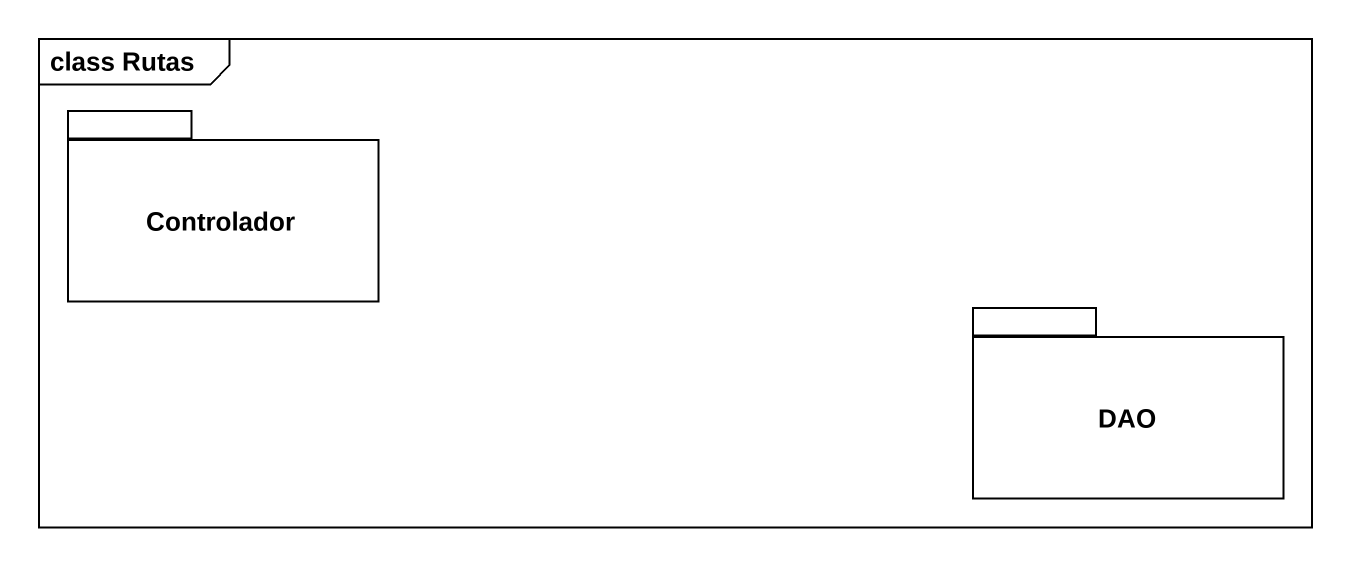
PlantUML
@startuml
mainframe class Rutas
package Controlador {
}
package DAO {
}
@enduml
